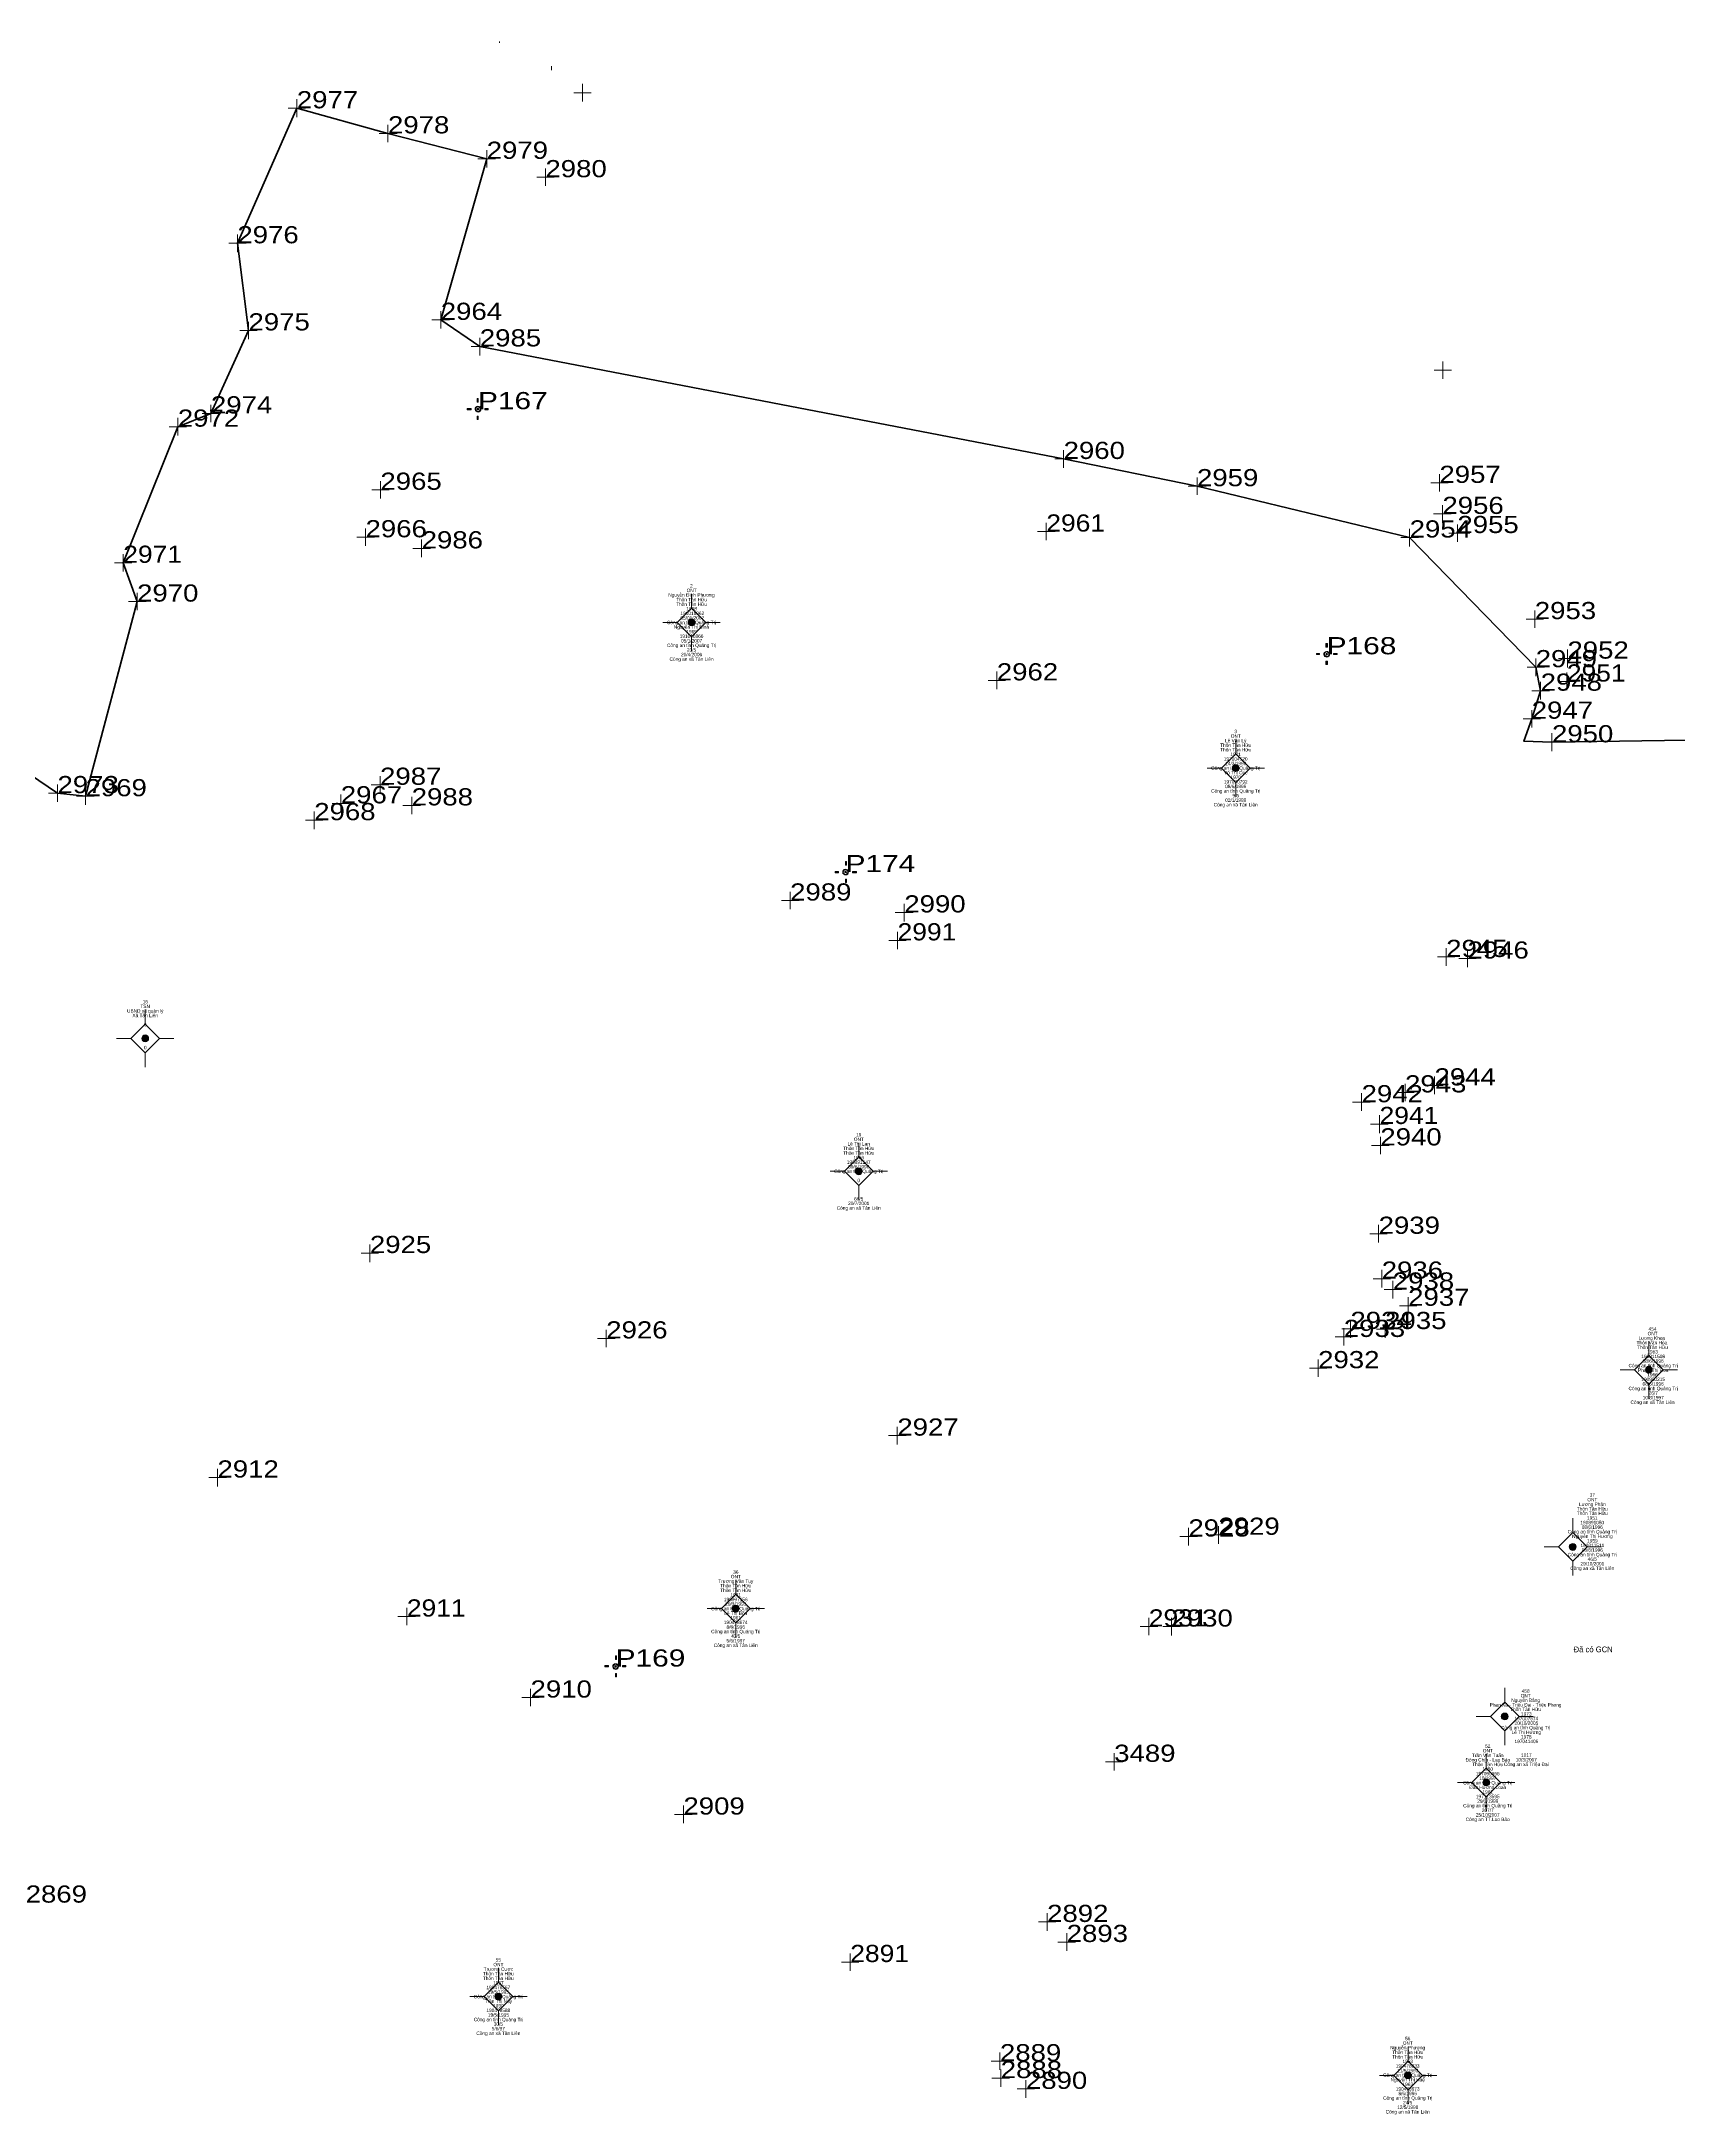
# Model space of a CAD drawing. Header units: metres. Extents: x 548949 to 550221, y 1836732 to 1838051.
# Drawn here: x 549117.5 to 549260.4, y 1837869.9 to 1838050.9 of the extents above; entities that cross this region are included whole.
import ezdxf
from ezdxf.enums import TextEntityAlignment as Align

# ---------------------------------------------------------------- set-up
doc = ezdxf.new("R2010")
doc.units = ezdxf.units.M
doc.header["$LTSCALE"] = 0.12
doc.header["$PDMODE"] = 32
doc.header["$PDSIZE"] = 0.06
for name, color, linetype, lineweight in [('11', 7, 'Continuous', 13), ('3', 7, 'Continuous', 13), ('4', 7, 'Continuous', 13), ('52', 7, 'Continuous', 35)]:
    doc.layers.add(name, color=color, linetype=linetype, lineweight=lineweight)
for name, color, linetype in [('15', 7, 'Continuous'), ('16', 7, 'Continuous'), ('5', 7, 'Continuous')]:
    doc.layers.add(name, color=color, linetype=linetype)

msp = doc.modelspace()

# ---------------------------------------------------------------- hatches: boundary and pattern name
at = {"layer": '11'}
for points in [[(549174.5295, 1838000.2, 1), (549173.9295, 1838000.2, 1)], [(549222.0495, 1837987.48, 1), (549221.4495, 1837987.48, 1)], [(549126.8195, 1837963.87, 1), (549126.2195, 1837963.87, 1)], [(549189.1295, 1837952.26, 1), (549188.5295, 1837952.26, 1)], [(549258.1295, 1837934.92, 1), (549257.5295, 1837934.92, 1)], [(549251.4795, 1837919.45, 1), (549250.8795, 1837919.45, 1)], [(549178.3895, 1837914.06, 1), (549177.7895, 1837914.06, 1)], [(549245.5395, 1837904.64, 1), (549244.9395, 1837904.64, 1)], [(549243.9295, 1837898.88, 1), (549243.3295, 1837898.88, 1)], [(549157.6595, 1837880.17, 1), (549157.0595, 1837880.17, 1)], [(549237.1095, 1837873.29, 1), (549236.5095, 1837873.29, 1)]]:
    msp.add_hatch(color=256, dxfattribs=at).paths.add_polyline_path(points)
at = {"layer": '3'}
for points in [[(549155.5, 1838019.44), (549155.6, 1838019.44), (549155.6, 1838019.76), (549155.5, 1838019.76)], [(549154.64, 1838018.77), (549154.97, 1838018.77), (549154.97, 1838018.9), (549154.64, 1838018.9)], [(549155.6462, 1838018.8371, 1), (549155.4997, 1838018.8371, 1)], [(549155.5, 1838017.94), (549155.6, 1838017.94), (549155.6, 1838018.22), (549155.5, 1838018.22)], [(549156.19, 1838018.77), (549156.48, 1838018.77), (549156.48, 1838018.9), (549156.19, 1838018.9)], [(549229.63, 1837998.03), (549229.76, 1837998.03), (549229.76, 1837998.36), (549229.63, 1837998.36)], [(549228.8, 1837997.4), (549229.08, 1837997.4), (549229.08, 1837997.5), (549228.8, 1837997.5)], [(549229.7635, 1837997.4247, 1), (549229.617, 1837997.4247, 1)], [(549229.63, 1837996.52), (549229.76, 1837996.52), (549229.76, 1837996.81), (549229.63, 1837996.81)], [(549230.3, 1837997.4), (549230.62, 1837997.4), (549230.62, 1837997.5), (549230.3, 1837997.5)], [(549186.78, 1837978.33), (549187.07, 1837978.33), (549187.07, 1837978.46), (549186.78, 1837978.46)], [(549187.7535, 1837978.3996, 1), (549187.607, 1837978.3996, 1)], [(549187.66, 1837979), (549187.76, 1837979), (549187.76, 1837979.32), (549187.66, 1837979.32)], [(549188.29, 1837978.33), (549188.62, 1837978.33), (549188.62, 1837978.46), (549188.29, 1837978.46)], [(549187.66, 1837977.5), (549187.76, 1837977.5), (549187.76, 1837977.78), (549187.66, 1837977.78)], [(549166.66, 1837908.98), (549166.99, 1837908.98), (549166.99, 1837909.08), (549166.66, 1837909.08)], [(549167.6686, 1837909.0071, 1), (549167.5221, 1837909.0071, 1)], [(549167.58, 1837909.61), (549167.68, 1837909.61), (549167.68, 1837909.94), (549167.58, 1837909.94)], [(549168.21, 1837908.98), (549168.5, 1837908.98), (549168.5, 1837909.08), (549168.21, 1837909.08)], [(549167.58, 1837908.1), (549167.68, 1837908.1), (549167.68, 1837908.39), (549167.58, 1837908.39)]]:
    msp.add_hatch(color=256, dxfattribs=at).paths.add_polyline_path(points)

# ---------------------------------------------------------------- linework, layer by layer
at = {"layer": '11'}
for p, q in [((549174.23, 1838002.7), (549174.23, 1838001.45)), ((549172.98, 1838000.2), (549171.73, 1838000.2)), ((549176.73, 1838000.2), (549175.48, 1838000.2)), ((549174.23, 1837998.95), (549174.23, 1837997.7)), ((549221.75, 1837989.98), (549221.75, 1837988.73)), ((549220.5, 1837987.48), (549219.25, 1837987.48)), ((549224.25, 1837987.48), (549223, 1837987.48)), ((549221.75, 1837986.23), (549221.75, 1837984.98)), ((549126.52, 1837966.37), (549126.52, 1837965.12)), ((549125.27, 1837963.87), (549124.02, 1837963.87)), ((549129.02, 1837963.87), (549127.77, 1837963.87)), ((549126.52, 1837962.62), (549126.52, 1837961.37)), ((549188.83, 1837954.76), (549188.83, 1837953.51)), ((549187.58, 1837952.26), (549186.33, 1837952.26)), ((549188.83, 1837951.01), (549188.83, 1837949.76)), ((549191.33, 1837952.26), (549190.08, 1837952.26)), ((549257.83, 1837937.42), (549257.83, 1837936.17)), ((549256.58, 1837934.92), (549255.33, 1837934.92)), ((549260.33, 1837934.92), (549259.08, 1837934.92)), ((549257.83, 1837933.67), (549257.83, 1837932.42)), ((549251.18, 1837921.95), (549251.18, 1837920.7)), ((549249.93, 1837919.45), (549248.68, 1837919.45)), ((549251.18, 1837918.2), (549251.18, 1837916.95)), ((549253.68, 1837919.45), (549252.43, 1837919.45)), ((549178.09, 1837916.56), (549178.09, 1837915.31)), ((549176.84, 1837914.06), (549175.59, 1837914.06)), ((549178.09, 1837912.81), (549178.09, 1837911.56)), ((549180.59, 1837914.06), (549179.34, 1837914.06)), ((549245.24, 1837907.14), (549245.24, 1837905.89)), ((549243.99, 1837904.64), (549242.74, 1837904.64)), ((549247.74, 1837904.64), (549246.49, 1837904.64)), ((549245.24, 1837903.39), (549245.24, 1837902.14)), ((549243.63, 1837901.38), (549243.63, 1837900.13)), ((549242.38, 1837898.88), (549241.13, 1837898.88)), ((549246.13, 1837898.88), (549244.88, 1837898.88)), ((549243.63, 1837897.63), (549243.63, 1837896.38)), ((549157.36, 1837882.67), (549157.36, 1837881.42)), ((549156.11, 1837880.17), (549154.86, 1837880.17)), ((549159.86, 1837880.17), (549158.61, 1837880.17)), ((549157.36, 1837878.92), (549157.36, 1837877.67)), ((549236.81, 1837875.79), (549236.81, 1837874.54)), ((549235.56, 1837873.29), (549234.31, 1837873.29)), ((549239.31, 1837873.29), (549238.06, 1837873.29)), ((549236.81, 1837872.04), (549236.81, 1837870.79))]:
    msp.add_line(p, q, dxfattribs=at)
for points in [[(549174.23, 1838001.45), (549172.98, 1838000.2), (549174.23, 1837998.95), (549175.48, 1838000.2)], [(549221.75, 1837988.73), (549220.5, 1837987.48), (549221.75, 1837986.23), (549223, 1837987.48)], [(549126.52, 1837965.12), (549125.27, 1837963.87), (549126.52, 1837962.62), (549127.77, 1837963.87)], [(549188.83, 1837953.51), (549187.58, 1837952.26), (549188.83, 1837951.01), (549190.08, 1837952.26)], [(549257.83, 1837936.17), (549256.58, 1837934.92), (549257.83, 1837933.67), (549259.08, 1837934.92)], [(549251.18, 1837920.7), (549249.93, 1837919.45), (549251.18, 1837918.2), (549252.43, 1837919.45)], [(549178.09, 1837915.31), (549176.84, 1837914.06), (549178.09, 1837912.81), (549179.34, 1837914.06)], [(549245.24, 1837905.89), (549243.99, 1837904.64), (549245.24, 1837903.39), (549246.49, 1837904.64)], [(549243.63, 1837900.13), (549242.38, 1837898.88), (549243.63, 1837897.63), (549244.88, 1837898.88)], [(549157.36, 1837881.42), (549156.11, 1837880.17), (549157.36, 1837878.92), (549158.61, 1837880.17)], [(549236.81, 1837874.54), (549235.56, 1837873.29), (549236.81, 1837872.04), (549238.06, 1837873.29)]]:
    msp.add_lwpolyline(points, close=True, dxfattribs=at)
for centre in [(549174.2295, 1838000.2), (549221.7495, 1837987.48), (549126.5195, 1837963.87), (549188.8295, 1837952.26), (549257.8295, 1837934.92), (549251.1795, 1837919.45), (549178.0895, 1837914.06), (549245.2395, 1837904.64), (549243.6295, 1837898.88), (549157.3595, 1837880.17), (549236.8095, 1837873.29)]:
    msp.add_circle(centre, 0.3, dxfattribs=at)
at = {"layer": '3'}
for p, q in [((549155.74, 1838019.02), (549155.71, 1838018.98)), ((549155.71, 1838018.98), (549155.74, 1838019.02)), ((549229.82, 1837997.57), (549229.85, 1837997.61)), ((549167.76, 1837909.19), (549167.73, 1837909.15)), ((549167.73, 1837909.15), (549167.76, 1837909.19))]:
    msp.add_line(p, q, dxfattribs=at)
for points in [[(549155.5, 1838019.44), (549155.6, 1838019.44), (549155.6, 1838019.76), (549155.5, 1838019.76)], [(549154.64, 1838018.77), (549154.97, 1838018.77), (549154.97, 1838018.9), (549154.64, 1838018.9)], [(549155.5, 1838017.94), (549155.6, 1838017.94), (549155.6, 1838018.22), (549155.5, 1838018.22)], [(549156.19, 1838018.77), (549156.48, 1838018.77), (549156.48, 1838018.9), (549156.19, 1838018.9)], [(549229.63, 1837998.03), (549229.76, 1837998.03), (549229.76, 1837998.36), (549229.63, 1837998.36)], [(549228.8, 1837997.4), (549229.08, 1837997.4), (549229.08, 1837997.5), (549228.8, 1837997.5)], [(549229.63, 1837996.52), (549229.76, 1837996.52), (549229.76, 1837996.81), (549229.63, 1837996.81)], [(549230.3, 1837997.4), (549230.62, 1837997.4), (549230.62, 1837997.5), (549230.3, 1837997.5)], [(549186.78, 1837978.33), (549187.07, 1837978.33), (549187.07, 1837978.46), (549186.78, 1837978.46)], [(549187.66, 1837979), (549187.76, 1837979), (549187.76, 1837979.32), (549187.66, 1837979.32)], [(549188.29, 1837978.33), (549188.62, 1837978.33), (549188.62, 1837978.46), (549188.29, 1837978.46)], [(549187.66, 1837977.5), (549187.76, 1837977.5), (549187.76, 1837977.78), (549187.66, 1837977.78)], [(549166.66, 1837908.98), (549166.99, 1837908.98), (549166.99, 1837909.08), (549166.66, 1837909.08)], [(549167.58, 1837909.61), (549167.68, 1837909.61), (549167.68, 1837909.94), (549167.58, 1837909.94)], [(549168.21, 1837908.98), (549168.5, 1837908.98), (549168.5, 1837909.08), (549168.21, 1837909.08)], [(549167.58, 1837908.1), (549167.68, 1837908.1), (549167.68, 1837908.39), (549167.58, 1837908.39)]]:
    msp.add_lwpolyline(points, close=True, dxfattribs=at)
for points in [[(549229.86, 1837997.61), (549229.85, 1837997.61), (549229.82, 1837997.57)], [(549187.85, 1837978.58), (549187.84, 1837978.58), (549187.81, 1837978.55)], [(549187.81, 1837978.54), (549187.81, 1837978.55), (549187.84, 1837978.58)]]:
    msp.add_lwpolyline(points, dxfattribs=at)
for centre in [(549155.5729, 1838018.8371), (549229.6902, 1837997.4247), (549187.6802, 1837978.3996), (549167.5954, 1837909.0071)]:
    msp.add_circle(centre, 0.0732, dxfattribs=at)
for centre, radius, start, end in [((549155.5771, 1838018.8329), 0.25, 49.34484, 48.4242), ((549155.5771, 1838018.8329), 0.2, 49.22592, 47.74531), ((549229.6901, 1837997.4219), 0.25, 49.34484, 48.4242), ((549229.6901, 1837997.4219), 0.2, 49.22592, 47.74531), ((549187.6801, 1837978.3939), 0.25, 49.34484, 48.4242), ((549187.6801, 1837978.3939), 0.2, 49.22592, 47.74531), ((549167.5981, 1837909.0029), 0.25, 49.34484, 48.4242), ((549167.5981, 1837909.0029), 0.2, 49.22592, 47.74531)]:
    msp.add_arc(centre, radius, start, end, dxfattribs=at)
for p in [(549155.71, 1838018.98), (549155.74, 1838019.02), (549229.82, 1837997.57), (549167.73, 1837909.15), (549167.76, 1837909.19)]:
    msp.add_point(p, dxfattribs=at)
at = {"layer": '4'}
for p, q in [((549157.46, 1838050.82), (549157.46, 1838050.95)), ((549162.01, 1838048.44), (549162.01, 1838048.79)), ((549164.7, 1838045.71), (549164.7, 1838047.26)), ((549140.52, 1838045.11), (549139, 1838045.11)), ((549139.76, 1838044.35), (549139.76, 1838045.9)), ((549165.46, 1838046.47), (549163.94, 1838046.47)), ((549147.72, 1838042.16), (549147.72, 1838043.68)), ((549148.51, 1838042.92), (549146.96, 1838042.92)), ((549156.34, 1838039.94), (549156.34, 1838041.46)), ((549157.1, 1838040.7), (549155.58, 1838040.7)), ((549161.47, 1838038.33), (549161.47, 1838039.85)), ((549162.23, 1838039.09), (549160.71, 1838039.09)), ((549134.57, 1838032.54), (549134.57, 1838034.08)), ((549135.33, 1838033.32), (549133.81, 1838033.32)), ((549152.33, 1838025.87), (549152.33, 1838027.39)), ((549136.3, 1838025.71), (549134.78, 1838025.71)), ((549135.54, 1838024.95), (549135.54, 1838026.47)), ((549153.09, 1838026.63), (549151.54, 1838026.63)), ((549155.74, 1838023.52), (549155.74, 1838025.07)), ((549156.5, 1838024.31), (549154.98, 1838024.31)), ((549240.6, 1838022.23), (549239.08, 1838022.23)), ((549239.84, 1838021.47), (549239.84, 1838022.99)), ((549129.37, 1838016.54), (549129.37, 1838018.08)), ((549133.05, 1838018.46), (549131.5, 1838018.46)), ((549132.26, 1838017.7), (549132.26, 1838019.22)), ((549130.13, 1838017.3), (549128.61, 1838017.3)), ((549207.48, 1838014.48), (549205.96, 1838014.48)), ((549206.72, 1838013.72), (549206.72, 1838015.24)), ((549147.06, 1838011.02), (549147.06, 1838012.55)), ((549218.37, 1838011.34), (549218.37, 1838012.86)), ((549240.3, 1838012.39), (549238.78, 1838012.39)), ((549239.54, 1838011.63), (549239.54, 1838013.15)), ((549147.82, 1838011.79), (549146.3, 1838011.79)), ((549219.16, 1838012.1), (549217.61, 1838012.1)), ((549239.8, 1838008.9), (549239.8, 1838010.44)), ((549205.21, 1838007.38), (549205.21, 1838008.9)), ((549240.56, 1838009.68), (549239.02, 1838009.68)), ((549241.11, 1838007.25), (549241.11, 1838008.77)), ((549146.55, 1838007.64), (549145, 1838007.64)), ((549145.76, 1838006.88), (549145.76, 1838008.42)), ((549150.66, 1838005.91), (549150.66, 1838007.46)), ((549205.97, 1838008.14), (549204.45, 1838008.14)), ((549237.7, 1838007.62), (549236.18, 1838007.62)), ((549236.94, 1838006.83), (549236.94, 1838008.38)), ((549241.87, 1838008.01), (549240.35, 1838008.01)), ((549125.36, 1838005.41), (549123.84, 1838005.41)), ((549124.6, 1838004.65), (549124.6, 1838006.17)), ((549151.42, 1838006.67), (549149.9, 1838006.67)), ((549126.6, 1838002.02), (549125.05, 1838002.02)), ((549125.81, 1838001.26), (549125.81, 1838002.8)), ((549248.63, 1838000.49), (549247.11, 1838000.49)), ((549247.87, 1837999.73), (549247.87, 1838001.25)), ((549250.72, 1837996.28), (549250.72, 1837997.83)), ((549248.71, 1837996.29), (549247.19, 1837996.29)), ((549247.95, 1837995.52), (549247.95, 1837997.05)), ((549251.48, 1837997.04), (549249.95, 1837997.04)), ((549201.65, 1837995.14), (549200.13, 1837995.14)), ((549200.89, 1837994.38), (549200.89, 1837995.92)), ((549249.14, 1837994.24), (549247.62, 1837994.24)), ((549248.38, 1837993.48), (549248.38, 1837995)), ((549251.43, 1837995.04), (549249.91, 1837995.04)), ((549250.67, 1837994.28), (549250.67, 1837995.83)), ((549247.6, 1837991.02), (549247.6, 1837992.55)), ((549248.36, 1837991.79), (549246.84, 1837991.79)), ((549249.37, 1837988.97), (549249.37, 1837990.52)), ((549250.13, 1837989.73), (549248.61, 1837989.73)), ((549119.62, 1837985.29), (549118.08, 1837985.29)), ((549118.86, 1837984.53), (549118.86, 1837986.05)), ((549121.31, 1837984.26), (549121.31, 1837985.78)), ((549143.6, 1837983.64), (549143.6, 1837985.16)), ((549147.79, 1837986.02), (549146.24, 1837986.02)), ((549147.03, 1837985.26), (549147.03, 1837986.78)), ((549122.07, 1837985.02), (549120.52, 1837985.02)), ((549141.28, 1837982.14), (549141.28, 1837983.69)), ((549144.36, 1837984.4), (549142.84, 1837984.4)), ((549150.55, 1837984.22), (549149.03, 1837984.22)), ((549149.79, 1837983.46), (549149.79, 1837984.98)), ((549142.04, 1837982.93), (549140.52, 1837982.93)), ((549182.84, 1837975.15), (549182.84, 1837976.67)), ((549183.62, 1837975.91), (549182.08, 1837975.91)), ((549193.57, 1837974.87), (549192.02, 1837974.87)), ((549192.81, 1837974.08), (549192.81, 1837975.63)), ((549192.98, 1837972.43), (549191.45, 1837972.43)), ((549192.22, 1837971.67), (549192.22, 1837973.19)), ((549240.89, 1837970.98), (549239.37, 1837970.98)), ((549240.13, 1837970.22), (549240.13, 1837971.76)), ((549242.75, 1837970.84), (549241.23, 1837970.84)), ((549241.99, 1837970.08), (549241.99, 1837971.6)), ((549236.54, 1837958.39), (549236.54, 1837959.91)), ((549239.87, 1837959.76), (549238.35, 1837959.76)), ((549239.11, 1837959), (549239.11, 1837960.54)), ((549233.5, 1837958.29), (549231.95, 1837958.29)), ((549232.74, 1837957.53), (549232.74, 1837959.08)), ((549237.32, 1837959.15), (549235.78, 1837959.15)), ((549235.07, 1837956.39), (549233.52, 1837956.39)), ((549234.31, 1837955.6), (549234.31, 1837957.15)), ((549235.14, 1837954.52), (549233.62, 1837954.52)), ((549234.38, 1837953.76), (549234.38, 1837955.28)), ((549234.23, 1837946.04), (549234.23, 1837947.58)), ((549146.14, 1837944.33), (549146.14, 1837945.88)), ((549234.99, 1837946.8), (549233.47, 1837946.8)), ((549146.9, 1837945.12), (549145.38, 1837945.12)), ((549234.5, 1837942.1), (549234.5, 1837943.64)), ((549235.26, 1837942.88), (549233.74, 1837942.88)), ((549236.26, 1837941.93), (549234.71, 1837941.93)), ((549235.47, 1837941.14), (549235.47, 1837942.69)), ((549237.57, 1837940.51), (549236.05, 1837940.51)), ((549236.81, 1837939.75), (549236.81, 1837941.27)), ((549166.78, 1837936.9), (549166.78, 1837938.42)), ((549232.53, 1837938.49), (549231.01, 1837938.49)), ((549231.19, 1837937.03), (549231.19, 1837938.55)), ((549231.77, 1837937.7), (549231.77, 1837939.25)), ((549235.58, 1837938.48), (549234.04, 1837938.48)), ((549234.8, 1837937.72), (549234.8, 1837939.24)), ((549167.55, 1837937.66), (549166.02, 1837937.66)), ((549231.95, 1837937.79), (549230.43, 1837937.79)), ((549229.71, 1837935.06), (549228.19, 1837935.06)), ((549228.95, 1837934.3), (549228.95, 1837935.82)), ((549192.96, 1837929.17), (549191.44, 1837929.17)), ((549192.2, 1837928.41), (549192.2, 1837929.93)), ((549133.62, 1837925.51), (549132.07, 1837925.51)), ((549132.83, 1837924.72), (549132.83, 1837926.27)), ((549218.4, 1837920.36), (549216.86, 1837920.36)), ((549217.62, 1837919.58), (549217.62, 1837921.12)), ((549221, 1837920.51), (549219.48, 1837920.51)), ((549220.24, 1837919.72), (549220.24, 1837921.27)), ((549150.13, 1837913.37), (549148.58, 1837913.37)), ((549149.37, 1837912.61), (549149.37, 1837914.13)), ((549214.16, 1837911.74), (549214.16, 1837913.26)), ((549216.14, 1837911.7), (549216.14, 1837913.25)), ((549214.94, 1837912.5), (549213.4, 1837912.5)), ((549216.9, 1837912.49), (549215.38, 1837912.49)), ((549160.93, 1837906.29), (549159.41, 1837906.29)), ((549160.17, 1837905.53), (549160.17, 1837907.05)), ((549211.9, 1837900.68), (549210.38, 1837900.68)), ((549211.14, 1837899.92), (549211.14, 1837901.44)), ((549173.52, 1837895.31), (549173.52, 1837896.86)), ((549174.28, 1837896.07), (549172.74, 1837896.07)), ((549205.28, 1837885.93), (549205.28, 1837887.45)), ((549206.04, 1837886.69), (549204.52, 1837886.69)), ((549206.99, 1837884.18), (549206.99, 1837885.72)), ((549188.09, 1837882.43), (549188.09, 1837883.95)), ((549207.75, 1837884.94), (549206.23, 1837884.94)), ((549188.85, 1837883.19), (549187.33, 1837883.19)), ((549201.16, 1837873.76), (549201.16, 1837875.3)), ((549201.92, 1837874.52), (549200.4, 1837874.52)), ((549201.99, 1837873.05), (549200.44, 1837873.05)), ((549201.23, 1837872.29), (549201.23, 1837873.81)), ((549203.43, 1837871.32), (549203.43, 1837872.87)), ((549204.19, 1837872.11), (549202.67, 1837872.11))]:
    msp.add_line(p, q, dxfattribs=at)
at = {"layer": '52'}
for points in [[(549132.26, 1838018.46), (549135.54, 1838025.71), (549134.57, 1838033.32), (549139.76, 1838045.11)], [(549139.76, 1838045.11), (549147.72, 1838042.92), (549156.34, 1838040.7), (549152.33, 1838026.63)], [(549152.33, 1838026.63), (549155.74, 1838024.31), (549206.72, 1838014.48)], [(549121.31, 1837985.02), (549125.81, 1838002.02), (549124.6, 1838005.41), (549129.37, 1838017.3), (549132.26, 1838018.46)], [(549206.72, 1838014.48), (549218.37, 1838012.1), (549236.94, 1838007.62)], [(549236.94, 1838007.62), (549247.95, 1837996.29), (549248.38, 1837994.24), (549247.6, 1837991.79), (549246.9, 1837989.84), (549249.37, 1837989.73), (549288.72, 1837990.34)], [(549095.03, 1838001.44), (549118.86, 1837985.29), (549121.31, 1837985.02)]]:
    msp.add_lwpolyline(points, dxfattribs=at)

# ---------------------------------------------------------------- texts
at = {"layer": '15'}
for s, width, p in [('2', 0.85, (549174.225, 1838003.25)), ('1968', 0.95, (549174.235, 1838001.25)), (' 191016962', 0.95, (549174.235, 1838000.85)), ('191016866', 0.95, (549174.23, 1837998.85)), ('1969', 0.95, (549174.235, 1837999.25)), ('23/5', 0.95, (549174.23, 1837997.65)), ('20/4/2006', 0.95, (549174.23, 1837997.25)), ('3', 0.9, (549221.75, 1837990.53)), ('1971', 0.9, (549221.745, 1837988.53)), ('197090792', 0.95, (549221.75, 1837986.13)), ('08/6/1996', 0.95, (549221.75, 1837985.73)), ('1970', 0.95, (549221.755, 1837986.53)), ('9/5', 0.95, (549221.755, 1837984.93)), ('16', 0.9, (549126.525, 1837966.92)), ('TSN', 0.95, (549126.515, 1837966.52)), ('0', 0.9, (549126.52, 1837964.92)), ('0', 0.9, (549126.52, 1837962.92)), ('19', 0.95, (549188.83, 1837955.31)), ('09/6/1996', 0.95, (549188.83, 1837952.51)), ('1966', 0.95, (549188.83, 1837953.31)), ('0', 0.9, (549188.83, 1837951.31)), ('20/7/2001', 0.95, (549188.825, 1837949.31)), ('66/5', 0.95, (549188.83, 1837949.71)), ('454', 0.95, (549258.15, 1837938.34)), ('Lương Khoa ', 0.95, (549258.145, 1837937.54)), ('1963', 0.95, (549258.155, 1837936.34)), (' 08/6/1996', 0.95, (549258.145, 1837935.54)), ('1966', 0.95, (549258.15, 1837934.34)), (' 08/6/1996', 0.95, (549258.145, 1837933.54)), (' 26/7', 0.95, (549258.155, 1837932.74)), ('37', 0.95, (549252.89, 1837923.83)), ('1951', 0.9, (549252.885, 1837921.83)), ('08/6/1996', 0.95, (549252.89, 1837921.03)), ('1959', 0.95, (549252.895, 1837919.83)), ('29/10/2001', 0.95, (549252.895, 1837917.83)), ('190311511', 0.95, (549252.895, 1837919.43)), ('08/6/1996', 0.95, (549252.89, 1837919.03)), ('46/5', 0.95, (549252.89, 1837918.23)), ('36', 0.9, (549178.095, 1837917.11)), ('190997156', 0.95, (549178.09, 1837914.71)), ('1961', 0.9, (549178.085, 1837915.11)), ('1961', 0.9, (549178.085, 1837913.11)), ('8/6/1996', 0.95, (549178.09, 1837912.31)), ('43/5', 0.95, (549178.09, 1837911.51)), ('458', 0.95, (549247.07, 1837906.71)), (' 1973', 0.95, (549247.07, 1837904.71)), ('52', 0.9, (549243.765, 1837901.9)), (' 197041406', 0.95, (549247.075, 1837902.31)), (' 1978', 0.95, (549247.07, 1837902.71)), ('1980', 0.95, (549243.765, 1837899.9)), (' 1017', 0.95, (549247.07, 1837901.11)), ('197090966', 0.95, (549243.76, 1837899.5)), ('10/1997', 0.95, (549243.76, 1837899.1)), ('1981', 0.9, (549243.755, 1837897.9)), ('207/7', 0.95, (549243.76, 1837896.3)), ('55', 0.95, (549157.36, 1837883.22)), ('1937', 0.95, (549157.365, 1837881.22)), ('1930', 0.95, (549157.365, 1837879.22)), ('5/6/97', 0.95, (549157.355, 1837877.22)), ('30/5', 0.95, (549157.36, 1837877.62)), ('56', 0.9, (549236.775, 1837876.36)), ('1963', 0.95, (549236.775, 1837874.36)), ('8/6/1996', 0.95, (549236.77, 1837871.56)), ('1963', 0.95, (549236.775, 1837872.36)), ('24/5', 0.95, (549236.77, 1837870.76))]:
    msp.add_text(s, height=0.3, dxfattribs=dict(at, width=width)).set_placement(p, align=Align.CENTER)
for s, p in [('Nguyễn Đình Phương', (549174.23, 1838002.45)), ('Thôn Tân Hữu', (549174.225, 1838002.05)), ('Thôn Tân Hữu', (549174.225, 1838001.65)), ('ONT', (549174.235, 1838002.85)), (' Công an tỉnh Quảng Trị ', (549174.23, 1838000.05)), ('Nguyễn Thị Bình', (549174.225, 1837999.65)), (' 05/01/2007', (549174.235, 1838000.45)), ('Công an tỉnh Quảng Trị', (549174.235, 1837998.05)), ('05/1/2007', (549174.235, 1837998.45)), ('Công an xã Tân Liên', (549174.23, 1837996.85)), ('Thôn Tân Hữu', (549221.745, 1837989.33)), ('Thôn Tân Hữu', (549221.745, 1837988.93)), ('Lê Văn Lý', (549221.75, 1837989.73)), ('ONT', (549221.755, 1837990.13)), ('Công an tỉnh Quảng Trị', (549221.755, 1837987.33)), ('Võ Thị Cúc', (549221.755, 1837986.93)), ('197004520', (549221.745, 1837988.13)), ('14/3/1990', (549221.755, 1837987.73)), ('Công an tỉnh Quảng Trị', (549221.755, 1837985.33)), ('Công an xã Tân Liên', (549221.75, 1837984.13)), ('02/1/1988', (549221.755, 1837984.53)), ('UBND xã quản lý', (549126.52, 1837966.12)), (' Xã Tân Liên ', (549126.52, 1837965.72)), ('Thôn Tân Hữu', (549188.825, 1837954.11)), ('Lê Thị Lan', (549188.825, 1837954.51)), ('ONT', (549188.835, 1837954.91)), ('Thôn Tân Hữu', (549188.825, 1837953.71)), ('190891147', (549188.825, 1837952.91)), ('Công an tỉnh Quảng Trị', (549188.835, 1837952.11)), ('Công an xã Tân Liên', (549188.83, 1837948.91)), ('ONT', (549258.155, 1837937.94)), ('Thôn Vân Hòa ', (549258.15, 1837937.14)), ('Thôn Tân Hữu', (549258.145, 1837936.74)), (' 190311508', (549258.15, 1837935.94)), (' Công an tỉnh Quảng Trị', (549258.15, 1837935.14)), (' Phạm Thị Hoa', (549258.15, 1837934.74)), (' Công an tỉnh Quảng Trị', (549258.15, 1837933.14)), (' 190950215', (549258.15, 1837933.94)), (' 10/8/1997', (549258.15, 1837932.34)), (' Công an xã Tân Liên ', (549258.15, 1837931.94)), ('ONT', (549252.895, 1837923.43)), ('Thôn Tân Hữu', (549252.885, 1837922.63)), ('Thôn Tân Hữu', (549252.885, 1837922.23)), ('Lương Phận', (549252.895, 1837923.03)), ('190891050', (549252.885, 1837921.43)), ('Công an tỉnh Quảng Trị', (549252.895, 1837920.63)), ('Nguyễn Thị Hương', (549252.895, 1837920.23)), ('Công an tỉnh Quảng Trị', (549252.895, 1837918.63)), ('Trương Văn Tụy', (549178.095, 1837916.31)), ('ONT', (549178.095, 1837916.71)), ('Công an xã Tân Liên', (549252.89, 1837917.43)), ('Thôn Tân Hữu', (549178.085, 1837915.91)), ('Thôn Tân Hữu', (549178.085, 1837915.51)), ('29/3/1993', (549178.095, 1837914.31)), ('Công an tỉnh Quảng Trị', (549178.095, 1837913.91)), ('190478674', (549178.085, 1837912.71)), ('Lê Thị Bốn', (549178.085, 1837913.51)), ('Công an tỉnh Quảng Trị', (549178.095, 1837911.91)), ('Công an xã Tân Liên', (549178.09, 1837910.71)), ('5/6/1997', (549178.085, 1837911.11)), ('Phan Xá - Triệu Đại - Triệu Phong', (549247.065, 1837905.51)), ('Thôn Tân Hữu', (549247.065, 1837905.11)), ('Nguyễn Bằng', (549247.065, 1837905.91)), ('ONT', (549247.075, 1837906.31)), (' Công an tỉnh Quảng Trị ', (549247.07, 1837903.51)), (' 20/10/2005', (549247.075, 1837903.91)), (' 197007574', (549247.07, 1837904.31)), ('ONT', (549243.765, 1837901.5)), (' Lê Thị Hương', (549247.07, 1837903.11)), ('Đông Chín - Lao Bảo', (549243.765, 1837900.7)), ('Trần Văn Tuấn', (549243.755, 1837901.1)), ('Thôn Tân Hữu', (549243.755, 1837900.3)), (' Công an xã Triệu Đại', (549247.065, 1837900.31)), (' 10/3/2007', (549247.07, 1837900.71)), ('Công an tỉnh Quảng Trị', (549243.765, 1837898.7)), ('Đào Hương Loan', (549243.76, 1837898.3)), ('Công an tỉnh Quảng Trị', (549243.765, 1837896.7)), ('197113595', (549243.755, 1837897.5)), ('29/3/1999', (549243.765, 1837897.1)), ('Công an TT.Lao Bảo', (549243.755, 1837895.5)), ('25/10/2007', (549243.755, 1837895.9)), ('Thôn Tân Hữu', (549157.355, 1837882.02)), ('Thôn Tân Hữu', (549157.355, 1837881.62)), ('Trương Cược', (549157.36, 1837882.42)), ('ONT', (549157.365, 1837882.82)), ('Công an tỉnh Quảng Trị', (549157.365, 1837880.02)), ('190478567', (549157.355, 1837880.82)), ('19/5/1995', (549157.365, 1837880.42)), ('Công an tỉnh Quảng Trị', (549157.365, 1837878.02)), ('Trần Thị Nậy', (549157.36, 1837879.62)), ('190478588', (549157.355, 1837878.82)), ('19/5/1995', (549157.365, 1837878.42)), ('Công an xã Tân Liên', (549157.36, 1837876.82)), ('Nguyễn Phương', (549236.765, 1837875.56)), ('Thôn Tân Hữu', (549236.765, 1837875.16)), ('Thôn Tân Hữu', (549236.765, 1837874.76)), ('ONT', (549236.775, 1837875.96)), ('Công an tỉnh Quảng Trị', (549236.775, 1837873.16)), ('Nguyễn Thị Huệ', (549236.77, 1837872.76)), ('190478833', (549236.765, 1837873.96)), ('11/5/1993', (549236.775, 1837873.56)), ('Công an tỉnh Quảng Trị', (549236.775, 1837871.16)), ('190478873', (549236.765, 1837871.96)), ('Công an xã Tân Liên', (549236.77, 1837869.96)), ('12/5/1998', (549236.775, 1837870.36))]:
    msp.add_text(s, height=0.3, dxfattribs=at).set_placement(p, align=Align.CENTER)
at = {"layer": '16'}
msp.add_text('Đã có GCN', height=0.5, dxfattribs=at).set_placement((549252.965, 1837910.25), align=Align.CENTER)
at = {"layer": '5'}
for s, width, p in [('2977', 1.2, (549139.76, 1838045.11)), ('2978', 1.2, (549147.72, 1838042.92)), ('2979', 1.2, (549156.34, 1838040.7)), ('2980', 1.2, (549161.47, 1838039.09)), ('2976', 1.2, (549134.57, 1838033.32)), ('2975', 1.2, (549135.54, 1838025.71)), ('2964', 1.2, (549152.33, 1838026.63)), ('2985', 1.2, (549155.74, 1838024.31)), ('2974', 1.2, (549132.26, 1838018.46)), ('P167 ', 1.3, (549155.58, 1838018.83)), ('2972', 1.2, (549129.37, 1838017.3)), ('2960', 1.2, (549206.72, 1838014.48)), ('2965', 1.2, (549147.06, 1838011.79)), ('2959', 1.2, (549218.37, 1838012.1)), ('2957', 1.2, (549239.54, 1838012.39)), ('2956', 1.2, (549239.8, 1838009.68)), ('2966', 1.2, (549145.76, 1838007.64)), ('2961', 1.15, (549205.21, 1838008.14)), ('2954', 1.2, (549236.94, 1838007.62)), ('2955', 1.2, (549241.11, 1838008.01)), ('2971', 1.15, (549124.6, 1838005.41)), ('2986', 1.2, (549150.66, 1838006.67)), ('2970', 1.2, (549125.81, 1838002.02)), ('2953', 1.2, (549247.87, 1838000.49)), ('P168 ', 1.3, (549229.69, 1837997.42)), ('2949', 1.2, (549247.95, 1837996.29)), ('2952', 1.2, (549250.72, 1837997.04)), ('2962', 1.2, (549200.89, 1837995.14)), ('2951', 1.15, (549250.67, 1837995.04)), ('2948', 1.2, (549248.38, 1837994.24)), ('2947', 1.2, (549247.6, 1837991.79)), ('2950', 1.2, (549249.37, 1837989.73)), ('2987', 1.2, (549147.03, 1837986.02)), ('2973', 1.2, (549118.86, 1837985.29)), ('2969', 1.2, (549121.31, 1837985.02)), ('2967', 1.2, (549143.6, 1837984.4)), ('2988', 1.2, (549149.79, 1837984.22)), ('2968', 1.2, (549141.28, 1837982.93)), ('P174 ', 1.3, (549187.68, 1837978.39)), ('2989', 1.2, (549182.84, 1837975.91)), ('2990', 1.2, (549192.81, 1837974.87)), ('2991', 1.15, (549192.22, 1837972.43)), ('2945', 1.2, (549240.13, 1837970.98)), ('2946', 1.2, (549241.99, 1837970.84)), ('2942', 1.2, (549232.74, 1837958.29)), ('2943', 1.2, (549236.54, 1837959.15)), ('2944', 1.2, (549239.11, 1837959.76)), ('2941', 1.15, (549234.31, 1837956.39)), ('2940', 1.2, (549234.38, 1837954.52)), ('2939', 1.2, (549234.23, 1837946.8)), ('2925', 1.2, (549146.14, 1837945.12)), ('2936', 1.2, (549234.5, 1837942.88)), ('2938', 1.2, (549235.47, 1837941.93)), ('2937', 1.2, (549236.81, 1837940.51)), ('2934', 1.2, (549231.77, 1837938.49)), ('2935', 1.2, (549234.8, 1837938.48)), ('2926', 1.2, (549166.78, 1837937.66)), ('2933', 1.2, (549231.19, 1837937.79)), ('2932', 1.2, (549228.95, 1837935.06)), ('2927', 1.2, (549192.2, 1837929.17)), ('2912', 1.2, (549132.83, 1837925.51)), ('2928', 1.2, (549217.62, 1837920.36)), ('2929', 1.2, (549220.24, 1837920.51)), ('2911', 1.15, (549149.37, 1837913.37)), ('2931', 1.15, (549214.16, 1837912.5)), ('2930', 1.2, (549216.14, 1837912.49)), ('P169 ', 1.3, (549167.6, 1837909)), ('2910', 1.2, (549160.17, 1837906.29)), ('3489', 1.2, (549211.14, 1837900.68)), ('2909', 1.2, (549173.52, 1837896.07)), ('2869', 1.2, (549116.08, 1837888.38)), ('2892', 1.2, (549205.28, 1837886.69)), ('2893', 1.2, (549206.99, 1837884.94)), ('2891', 1.15, (549188.09, 1837883.19)), ('2889', 1.2, (549201.16, 1837874.52)), ('2888', 1.2, (549201.23, 1837873.05)), ('2890', 1.2, (549203.43, 1837872.11))]:
    msp.add_text(s, height=1.5, dxfattribs=dict(at, width=width)).set_placement(p)

doc.saveas('drawing.dxf')
